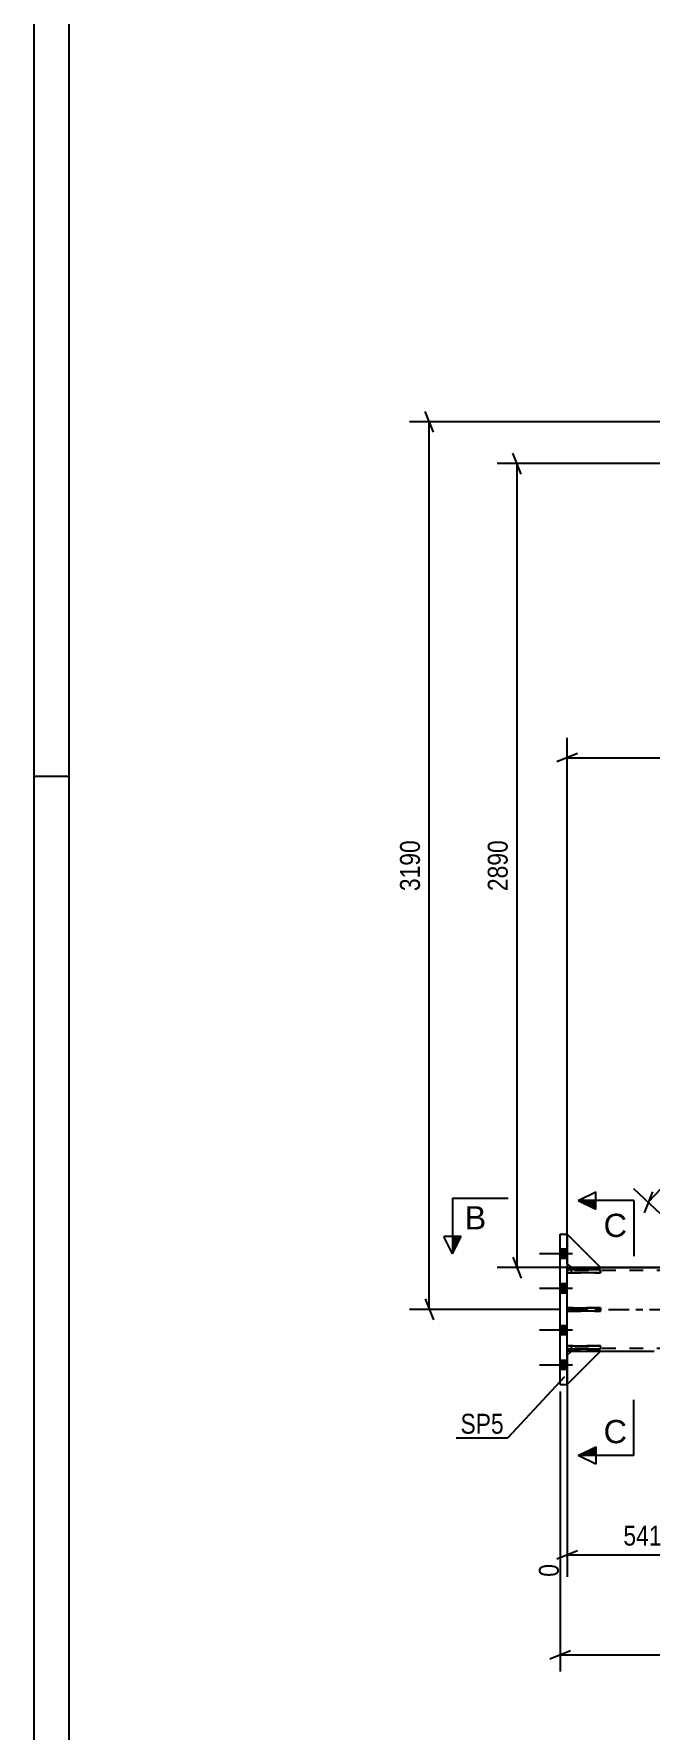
# Model space of a CAD drawing. Header units: millimetres. Extents: x -135 to 1054, y -647 to 194.
# Drawn here: x -134.6 to -46.1, y -188.1 to 55.8 of the extents above; entities that cross this region are included whole.
import ezdxf

# ---------------------------------------------------------------- set-up
doc = ezdxf.new("R2010")
doc.units = ezdxf.units.MM
doc.linetypes.add('DXK_LINE_DOT2', pattern=[3.9198, 1.9599, -1.9599])
doc.linetypes.add('DXK_LINE_DOT3', pattern=[5.9187, 2.979, -0.9799, 0.9799, -0.9799])
doc.styles.add('Arial', font='ARIAL.TTF', dxfattribs={"height": 0.2})
doc.styles.add('Arial Narrow', font='ARIALN.TTF', dxfattribs={"height": 0.2})

# ---------------------------------------------------------------- blocks, each defined once
blk = doc.blocks.new('Unknown-122571314-1162')
at = {"color": 5, "linetype": 'Continuous'}
for p, q in [((-134.63, 194), (-134.63, -647)), ((-129.63, 189), (-129.63, -642)), ((-129.63, -51), (-134.63, -51))]:
    blk.add_line(p, q, dxfattribs=at)
blk = doc.blocks.new('Bolt-122571314-7260 - 7179')
at = {"linetype": 'Continuous'}
for points in [[(-59, -118.94), (-59, -120.26), (-58, -120.26), (-58, -118.94)], [(-59, -118.94), (-59, -120.26), (-58, -120.26), (-58, -118.94)], [(-59, -118.94), (-59, -120.26), (-58, -120.26), (-58, -118.94)], [(-59, -123.94), (-59, -125.26), (-58, -125.26), (-58, -123.94)], [(-59, -123.94), (-59, -125.26), (-58, -125.26), (-58, -123.94)], [(-59, -129.94), (-59, -131.26), (-58, -131.26), (-58, -129.94)], [(-59, -129.94), (-59, -131.26), (-58, -131.26), (-58, -129.94)], [(-59, -134.94), (-59, -136.26), (-58, -136.26), (-58, -134.94)], [(-59, -134.94), (-59, -136.26), (-58, -136.26), (-58, -134.94)], [(-59, -134.94), (-59, -136.26), (-58, -136.26), (-58, -134.94)]]:
    blk.add_hatch(color=1, dxfattribs=at).paths.add_polyline_path(points)
at = {"color": 1, "linetype": 'Continuous'}
for p, q in [((-58, -118.94), (-59, -118.94)), ((-58, -118.94), (-59, -118.94)), ((-58, -118.94), (-59, -118.94)), ((-57.24, -119.6), (-62, -119.6)), ((-57.24, -119.6), (-62, -119.6)), ((-57.24, -119.6), (-62, -119.6)), ((-58, -120.26), (-59, -120.26)), ((-58, -120.26), (-59, -120.26)), ((-58, -120.26), (-59, -120.26)), ((-58, -123.94), (-59, -123.94)), ((-58, -123.94), (-59, -123.94)), ((-57.24, -124.6), (-62, -124.6)), ((-57.24, -124.6), (-62, -124.6)), ((-58, -125.26), (-59, -125.26)), ((-58, -125.26), (-59, -125.26)), ((-57.24, -130.6), (-62, -130.6)), ((-57.24, -130.6), (-62, -130.6)), ((-58, -129.94), (-59, -129.94)), ((-58, -129.94), (-59, -129.94)), ((-58, -131.26), (-59, -131.26)), ((-58, -131.26), (-59, -131.26)), ((-57.24, -135.6), (-62, -135.6)), ((-57.24, -135.6), (-62, -135.6)), ((-57.24, -135.6), (-62, -135.6)), ((-58, -134.94), (-59, -134.94)), ((-58, -134.94), (-59, -134.94)), ((-58, -134.94), (-59, -134.94)), ((-58, -136.26), (-59, -136.26)), ((-58, -136.26), (-59, -136.26)), ((-58, -136.26), (-59, -136.26))]:
    blk.add_line(p, q, dxfattribs=at)
blk = doc.blocks.new('Part-122571314-7277 - 7179')
at = {"color": 2, "linetype": 'Continuous'}
for p, q in [((-58, -121.6), (-36.36, -121.6)), ((-58, -133.6), (-45.5, -133.6))]:
    blk.add_line(p, q, dxfattribs=at)
at = {"color": 7, "linetype": 'DXK_LINE_DOT2'}
for p, q in [((-58, -133.6), (-58, -121.6)), ((780, -122), (-58, -122)), ((780, -133.2), (-58, -133.2))]:
    blk.add_line(p, q, dxfattribs=at)
at = {"color": 7, "linetype": 'DXK_LINE_DOT3'}
blk.add_line((-58, -127.6), (780, -127.6), dxfattribs=at)
blk = doc.blocks.new('Part-122571314-7413 - 7179')
at = {"color": 7, "linetype": 'DXK_LINE_DOT2'}
for p, q in [((-53.2, -121.86), (-58, -121.86)), ((-58, -121.86), (-58, -122.34)), ((-57.4, -122.34), (-57.4, -121.86)), ((-53.2, -122.34), (-53.2, -121.86)), ((-58, -122.34), (-53.2, -122.34))]:
    blk.add_line(p, q, dxfattribs=at)
blk = doc.blocks.new('Part-122571314-7414 - 7179')
at = {"color": 7, "linetype": 'DXK_LINE_DOT2'}
for p, q in [((-53.2, -127.36), (-58, -127.36)), ((-58, -127.36), (-58, -127.84)), ((-58, -127.84), (-53.2, -127.84)), ((-57.4, -127.84), (-57.4, -127.36)), ((-53.2, -127.84), (-53.2, -127.36))]:
    blk.add_line(p, q, dxfattribs=at)
blk = doc.blocks.new('Part-122571314-7415 - 7179')
at = {"color": 7, "linetype": 'DXK_LINE_DOT2'}
for p, q in [((-53.2, -132.86), (-58, -132.86)), ((-58, -132.86), (-58, -133.34)), ((-58, -133.34), (-53.2, -133.34)), ((-57.4, -133.34), (-57.4, -132.86)), ((-53.2, -133.34), (-53.2, -132.86))]:
    blk.add_line(p, q, dxfattribs=at)
blk = doc.blocks.new('Part-122571314-7416 - 7179')
at = {"color": 2, "linetype": 'Continuous'}
for p, q in [((-58, -122.34), (-58, -121.86)), ((-58, -121.86), (-53.2, -121.86)), ((-53.2, -121.86), (-53.2, -122.34)), ((-53.2, -122.34), (-58, -122.34))]:
    blk.add_line(p, q, dxfattribs=at)
at = {"color": 7, "linetype": 'DXK_LINE_DOT2'}
blk.add_line((-57.4, -122.34), (-57.4, -121.86), dxfattribs=at)
blk = doc.blocks.new('Part-122571314-7417 - 7179')
at = {"color": 2, "linetype": 'Continuous'}
for p, q in [((-58, -127.84), (-58, -127.36)), ((-58, -127.36), (-53.2, -127.36)), ((-53.2, -127.84), (-58, -127.84)), ((-53.2, -127.36), (-53.2, -127.84))]:
    blk.add_line(p, q, dxfattribs=at)
at = {"color": 7, "linetype": 'DXK_LINE_DOT2'}
blk.add_line((-57.4, -127.84), (-57.4, -127.36), dxfattribs=at)
blk = doc.blocks.new('Part-122571314-7418 - 7179')
at = {"color": 2, "linetype": 'Continuous'}
for p, q in [((-58, -133.34), (-58, -132.86)), ((-58, -132.86), (-53.2, -132.86)), ((-53.2, -133.34), (-58, -133.34)), ((-53.2, -132.86), (-53.2, -133.34))]:
    blk.add_line(p, q, dxfattribs=at)
at = {"color": 7, "linetype": 'DXK_LINE_DOT2'}
blk.add_line((-57.4, -133.34), (-57.4, -132.86), dxfattribs=at)
blk = doc.blocks.new('Part-122571314-7419 - 7179')
at = {"color": 2, "linetype": 'Continuous'}
for p, q in [((-58, -116.8), (-53.2, -121.6)), ((-57.4, -121.6), (-58, -121))]:
    blk.add_line(p, q, dxfattribs=at)
at = {"color": 7, "linetype": 'DXK_LINE_DOT2'}
for p, q in [((-58, -121), (-58, -116.8)), ((-53.2, -121.6), (-57.4, -121.6))]:
    blk.add_line(p, q, dxfattribs=at)
blk = doc.blocks.new('Part-122571314-7420 - 7179')
at = {"color": 7, "linetype": 'DXK_LINE_DOT2'}
for p, q in [((-58, -121), (-58, -116.8)), ((-58, -116.8), (-53.2, -121.6)), ((-57.4, -121.6), (-58, -121)), ((-53.2, -121.6), (-57.4, -121.6))]:
    blk.add_line(p, q, dxfattribs=at)
blk = doc.blocks.new('Part-122571314-7421 - 7179')
at = {"color": 2, "linetype": 'Continuous'}
for p, q in [((-58, -134.2), (-57.4, -133.6)), ((-58, -138.4), (-53.2, -133.6))]:
    blk.add_line(p, q, dxfattribs=at)
at = {"color": 7, "linetype": 'DXK_LINE_DOT2'}
for p, q in [((-57.4, -133.6), (-53.2, -133.6)), ((-58, -138.4), (-58, -134.2))]:
    blk.add_line(p, q, dxfattribs=at)
blk = doc.blocks.new('Part-122571314-7422 - 7179')
at = {"color": 7, "linetype": 'DXK_LINE_DOT2'}
for p, q in [((-57.4, -133.6), (-58, -134.2)), ((-58, -138.4), (-53.2, -133.6)), ((-53.2, -133.6), (-57.4, -133.6)), ((-58, -134.2), (-58, -138.4))]:
    blk.add_line(p, q, dxfattribs=at)
blk = doc.blocks.new('Part-122571314-7442 - 7179')
at = {"color": 2, "linetype": 'Continuous'}
for p, q in [((-59, -138.4), (-59, -116.8)), ((-59, -116.8), (-58, -116.8)), ((-58, -116.8), (-58, -121.86)), ((-58, -127.36), (-58, -122.34)), ((-58, -132.86), (-58, -127.84)), ((-58, -138.4), (-58, -133.34)), ((-59, -138.4), (-58, -138.4))]:
    blk.add_line(p, q, dxfattribs=at)
at = {"color": 7, "linetype": 'DXK_LINE_DOT2'}
for p, q in [((-58, -122.34), (-58, -121.86)), ((-58, -127.84), (-58, -127.36)), ((-58, -133.34), (-58, -132.86))]:
    blk.add_line(p, q, dxfattribs=at)
blk = doc.blocks.new('StraightDimension-122571314-8486 - 7179')
at = {"color": 7, "linetype": 'Continuous'}
for p, q in [((69.69, -5.31), (59.38, 4.38)), ((60.86, 0.92), (62.05, 3.93)), ((-46.35, -112.2), (61.45, 2.43)), ((-37.09, -120.91), (-48.43, -110.25)), ((-45.76, -110.7), (-46.94, -113.71))]:
    blk.add_line(p, q, dxfattribs=at)
at = {"color": 0}
blk.add_wipeout([(9.92, -51.27), (6.86, -48.4), (1.03, -54.6), (4.09, -57.48)], dxfattribs=at)
at = {"color": 3, "style": 'Arial Narrow'}
blk.add_text('3934', height=2.863, rotation=46.7591, dxfattribs=at).set_placement((4.06, -56.63))
blk = doc.blocks.new('StraightDimension-122571314-7962 - 7179')
at = {"color": 7, "linetype": 'Continuous'}
for p, q in [((0, -7), (0, -50.7)), ((-58, -120.6), (-58, -45.45)), ((-56.5, -47.7), (-59.5, -48.9)), ((-58, -48.3), (0, -48.3)), ((-1.5, -48.9), (1.5, -47.7))]:
    blk.add_line(p, q, dxfattribs=at)
at = {"color": 0}
blk.add_wipeout([(-24.74, -47.55), (-24.74, -43.35), (-33.26, -43.35), (-33.26, -47.55)], dxfattribs=at)
at = {"color": 3, "style": 'Arial Narrow'}
blk.add_text('1450', height=2.863, dxfattribs=at).set_placement((-32.66, -46.95))
blk = doc.blocks.new('StraightDimension-122571314-7980 - 7179')
at = {"color": 7, "linetype": 'Continuous'}
for p, q in [((-1, 0), (-80.66, 0)), ((-77.21, -1.5), (-78.41, 1.5)), ((-77.81, -127.6), (-77.81, 0)), ((-78.41, -126.1), (-77.21, -129.1)), ((-59, -127.6), (-80.66, -127.6))]:
    blk.add_line(p, q, dxfattribs=at)
at = {"color": 0}
blk.add_wipeout([(-78.56, -59.54), (-82.76, -59.54), (-82.76, -68.06), (-78.56, -68.06)], dxfattribs=at)
at = {"color": 3, "style": 'Arial Narrow'}
blk.add_text('3190', height=2.863, rotation=90.0002, dxfattribs=at).set_placement((-79.16, -67.46))
blk = doc.blocks.new('StraightDimension-122571314-16583 - 7179')
at = {"color": 7, "linetype": 'Continuous'}
for p, q in [((-36.36, -122.6), (-36.36, -169.7)), ((-58, -134.6), (-58, -166.04)), ((-56.5, -162.31), (-59.5, -163.51)), ((-58, -162.91), (-36.36, -162.91)), ((-37.86, -163.51), (-34.86, -162.31))]:
    blk.add_line(p, q, dxfattribs=at)
at = {"color": 0}
blk.add_wipeout([(-43.84, -162.16), (-43.84, -157.96), (-50.52, -157.96), (-50.52, -162.16)], dxfattribs=at)
at = {"color": 0, "linetype": 'Continuous'}
for points in [[(-58.6, -163.61), (-62.8, -163.61), (-62.8, -166.64), (-58.6, -166.64)], [(-36.96, -163.61), (-41.16, -163.61), (-41.16, -170.3), (-36.96, -170.3)]]:
    blk.add_wipeout(points, dxfattribs=at)
at = {"color": 3, "style": 'Arial Narrow'}
blk.add_text('541', height=2.863, dxfattribs=at).set_placement((-49.92, -161.56))
at = {"color": 3, "linetype": 'Continuous', "style": 'Arial Narrow'}
for s, height, p in [('0', 2.86, (-59.2, -166.04)), ('541', 2.863, (-37.56, -169.7))]:
    blk.add_text(s, height=height, rotation=90.0002, dxfattribs=at).set_placement(p)
blk = doc.blocks.new('StraightDimension-122571314-8536 - 7179')
at = {"color": 7, "linetype": 'Continuous'}
for p, q in [((-64.6, -7.5), (-65.8, -4.5)), ((82.64, -6), (-68.05, -6)), ((-65.2, -121.6), (-65.2, -6)), ((82.64, -121.6), (-68.05, -121.6)), ((-65.8, -120.1), (-64.6, -123.1))]:
    blk.add_line(p, q, dxfattribs=at)
at = {"color": 0}
blk.add_wipeout([(-65.95, -59.54), (-70.15, -59.54), (-70.15, -68.06), (-65.95, -68.06)], dxfattribs=at)
at = {"color": 3, "style": 'Arial Narrow'}
blk.add_text('2890', height=2.863, rotation=90.0002, dxfattribs=at).set_placement((-66.55, -67.46))
blk = doc.blocks.new('StraightDimension-122571314-8881 - 7179')
at = {"color": 7, "linetype": 'Continuous'}
for p, q in [((-59, -139.4), (-59, -179.68)), ((-57.5, -176.68), (-60.5, -177.88)), ((-59, -177.28), (821, -177.28))]:
    blk.add_line(p, q, dxfattribs=at)
blk = doc.blocks.new('Mark-122571314-7438 - 7179')
at = {"color": 0}
blk.add_wipeout([(-67.11, -145.47), (-67.11, -142.47), (-73.33, -142.47), (-73.33, -145.47)], dxfattribs=at)
blk.add_wipeout([(-67.11, -145.47), (-67.11, -142.47), (-73.33, -142.47), (-73.33, -145.47)], dxfattribs=at)
at = {"color": 30, "linetype": 'Continuous'}
for p in [(-58.37, -137.28), (-73.93, -146.07)]:
    blk.add_line(p, (-66.51, -146.07), dxfattribs=at)
at = {"color": 3, "style": 'Arial Narrow'}
blk.add_text('SP5', height=2.863, dxfattribs=at).set_placement((-73.33, -145.47))
blk = doc.blocks.new('SectionMark-122571314-8935 - 7179')
at = {"color": 6, "linetype": 'Continuous'}
for p, q in [((-74.49, -111.6), (-74.49, -119.6)), ((-74.49, -119.6), (-75.74, -117.1))]:
    blk.add_line(p, q, dxfattribs=at)
at = {"color": 0, "linetype": 'Continuous'}
blk.add_wipeout([(-69.62, -116.1), (-69.62, -112.6), (-72.74, -112.6), (-72.74, -116.1)], dxfattribs=at)
at = {"linetype": 'Continuous'}
blk.add_hatch(color=6, dxfattribs=at).paths.add_polyline_path([(-74.49, -117.1), (-73.24, -117.1), (-74.49, -119.6)])
at = {"color": 6, "linetype": 'Continuous'}
for p, q in [((-74.49, -111.6), (-66.49, -111.6)), ((-73.24, -117.1), (-75.74, -117.1)), ((-74.49, -119.6), (-73.24, -117.1))]:
    blk.add_line(p, q, dxfattribs=at)
at = {"color": 3, "linetype": 'Continuous', "style": 'Arial'}
blk.add_text('B', height=3.34, dxfattribs=at).set_placement((-72.74, -116.1))
blk = doc.blocks.new('SectionMark-122571314-8937 - 7179')
at = {"color": 6, "linetype": 'Continuous'}
for p, q in [((-56.4, -111.94), (-53.9, -110.69)), ((-48.4, -111.94), (-56.4, -111.94)), ((-48.4, -148.59), (-56.4, -148.59)), ((-53.9, -149.84), (-56.4, -148.59))]:
    blk.add_line(p, q, dxfattribs=at)
at = {"color": 0, "linetype": 'Continuous'}
for points in [[(-49.4, -117.19), (-49.4, -113.69), (-52.77, -113.69), (-52.77, -117.19)], [(-49.4, -146.84), (-49.4, -143.34), (-52.77, -143.34), (-52.77, -146.84)]]:
    blk.add_wipeout(points, dxfattribs=at)
at = {"linetype": 'Continuous'}
for points in [[(-53.9, -111.94), (-53.9, -113.19), (-56.4, -111.94)], [(-53.9, -147.34), (-53.9, -148.59), (-56.4, -148.59)]]:
    blk.add_hatch(color=6, dxfattribs=at).paths.add_polyline_path(points)
at = {"color": 6, "linetype": 'Continuous'}
for p, q in [((-56.4, -111.94), (-53.9, -113.19)), ((-53.9, -113.19), (-53.9, -110.69)), ((-48.4, -111.94), (-48.4, -119.94)), ((-48.4, -148.59), (-48.4, -140.59)), ((-56.4, -148.59), (-53.9, -147.34)), ((-53.9, -147.34), (-53.9, -149.84))]:
    blk.add_line(p, q, dxfattribs=at)
at = {"color": 3, "linetype": 'Continuous', "style": 'Arial'}
for p in [(-52.77, -117.19), (-52.77, -146.84)]:
    blk.add_text('C', height=3.34, dxfattribs=at).set_placement(p)

msp = doc.modelspace()

# ---------------------------------------------------------------- block references
for name in ['Unknown-122571314-1162', 'Part-122571314-7442 - 7179', 'Part-122571314-7419 - 7179', 'Part-122571314-7420 - 7179', 'Bolt-122571314-7260 - 7179', 'Part-122571314-7277 - 7179', 'Part-122571314-7413 - 7179', 'Part-122571314-7416 - 7179', 'Part-122571314-7414 - 7179', 'Part-122571314-7417 - 7179', 'Part-122571314-7415 - 7179', 'Part-122571314-7418 - 7179', 'Part-122571314-7421 - 7179', 'Part-122571314-7422 - 7179']:
    msp.add_blockref(name, (0, 0))

# ---------------------------------------------------------------- next in the draw order: block references
msp.add_blockref('StraightDimension-122571314-8486 - 7179', (0, 0))

# ---------------------------------------------------------------- next in the draw order: block references
msp.add_blockref('StraightDimension-122571314-7962 - 7179', (0, 0))

# ---------------------------------------------------------------- next in the draw order: block references
msp.add_blockref('StraightDimension-122571314-7980 - 7179', (0, 0))

# ---------------------------------------------------------------- next in the draw order: block references
msp.add_blockref('StraightDimension-122571314-16583 - 7179', (0, 0))

# ---------------------------------------------------------------- next in the draw order: block references
msp.add_blockref('StraightDimension-122571314-8536 - 7179', (0, 0))

# ---------------------------------------------------------------- next in the draw order: block references
msp.add_blockref('StraightDimension-122571314-8881 - 7179', (0, 0))

# ---------------------------------------------------------------- next in the draw order: block references
for name in ['SectionMark-122571314-8935 - 7179', 'Mark-122571314-7438 - 7179']:
    msp.add_blockref(name, (0, 0))

# ---------------------------------------------------------------- next in the draw order: block references
msp.add_blockref('SectionMark-122571314-8937 - 7179', (0, 0))

doc.saveas('drawing.dxf')
